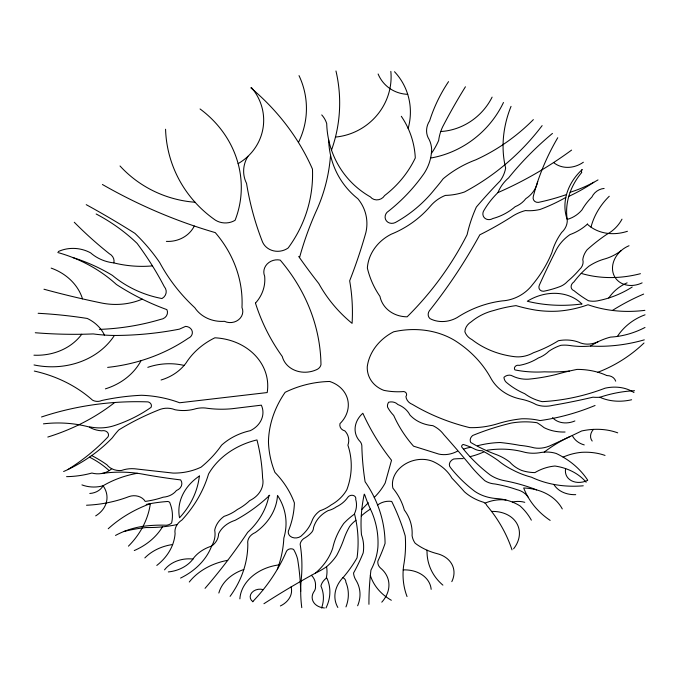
<?xml version="1.0" encoding="UTF-8"?>
<svg xmlns="http://www.w3.org/2000/svg" width="679" height="679" viewBox="0 0 679 679"><rect width="100%" height="100%" fill="white"/><g stroke="black" fill="none" stroke-linecap="round" stroke-linejoin="round"><path stroke-width="1.02" d="M368.332 502.757L361.797 509.496M107.647 367.39A175.844 158.097 12.9 0 0 188.21 338.295A7.138 6.247 -1.4 0 0 192.242 331.394A7.138 6.247 -1.4 0 0 185.554 326.387L179.409 329.145A352.189 330.945 37.8 0 1 120.76 335.392A153.989 140.29 11.7 0 1 93.218 333.924A526.471 476.03 54.4 0 1 35.283 332.744M239.874 598.878A42.726 33.008 -9.2 0 1 278.865 564.911M252.919 601.738A9.15 7.079 -8.2 0 1 251.833 592.631A9.15 7.079 -8.2 0 1 263.248 589.661M374.265 497.418A67.569 55.636 -11.8 0 0 385.188 482.99L391.528 460.269A338.906 276.54 -34.3 0 1 362.841 413.265A25.047 20.854 -15.5 0 0 360.303 441.757A11.339 9.387 -13.4 0 1 361.865 447.079A409.081 313.257 -31.6 0 0 365.098 481.742A169.173 133.61 -6.1 0 1 385.069 543.412A227.075 183.237 -3.3 0 1 377.855 561.168A12.375 9.659 -14.1 0 0 380.495 568.043A34.604 26.736 -12.3 0 1 381.785 602.171M457.408 451.196A23.213 19.046 -19 0 1 438.906 454.115L413.528 446.162A174.452 144.534 -27.1 0 1 393.71 415.463A52.478 44.127 -19.7 0 1 387.616 407.23A7.647 6.417 -16.8 0 1 388.694 402.206A9.328 7.817 -16.4 0 1 397.852 404.523A28.051 23.349 -15.8 0 1 409.946 415.005A38.822 32.49 -19.8 0 0 432.879 425.657A36.887 30.216 -16.8 0 1 443.786 434.577A1903.814 978.846 10 0 1 469.995 465.013L471.404 466.821A224.316 180.385 -30.9 0 0 484.814 480.69A23.179 18.562 -20.8 0 0 495.135 484.008A136.021 103.717 -16.2 0 1 516.711 489.593A23.655 18.554 -20 0 1 527.965 496.926M463.205 458.622A73.858 58.275 -17.5 0 0 453.64 459.004A6.714 5.432 -18.8 0 0 450.78 467.967A199.176 161.144 -28.9 0 0 474.842 491.384A47.53 38.1 -21.2 0 0 496.697 498.564A52.758 40.952 -18.4 0 1 520.122 506.008A83.025 64.361 -17 0 1 531.351 520.165M269.724 495.212A163.749 138.032 -0.5 0 1 235.172 520.301A26.965 21.456 -7.3 0 0 218.579 533.855A20.005 15.948 -5 0 1 211.627 546.086A69.513 55.33 -2.4 0 1 180.572 578.067M268.935 495.628A85.546 69.716 -3.9 0 1 247.665 532.344A1066.361 774.408 30.4 0 1 205.05 588.328M277.312 569.35A159.225 126.107 -1.6 0 0 283.839 538.031A76.659 61.382 -5.5 0 0 277.499 495.407A61.857 50.288 -5.6 0 1 255.355 532.506A13.147 10.457 -8.1 0 0 247.818 543.998A132.719 104.558 -1.3 0 1 230.088 596.357M298.701 256.458A1001.05 739.703 -59.8 0 0 318.782 283.533A171.312 152.614 -30.9 0 0 352.087 323.365A237.098 206.959 4.2 0 0 349.66 280.817A746.408 605.863 34 0 0 365.879 232.549A45.739 41.894 -15.8 0 0 357.841 198.726A89.255 82.515 -34.1 0 1 328.661 139.891M101.417 473.552A100.602 79.095 -1.5 0 1 144.856 474.536A706.55 665.25 85.4 0 0 180.665 479.909A9.15 7.469 -3.2 0 1 176.413 490.527A17.119 13.962 -2.6 0 1 163.181 497.189A80.164 66.61 -0.1 0 1 145.204 501.408A12.417 9.998 -1.5 0 0 128.874 496.629A117.467 98.039 3.6 0 1 86.522 505.227M263.936 603.716A584.093 367.585 -17.1 0 1 315.438 573.101A67.416 53.683 -8.5 0 0 332.727 548.148A85.562 66.831 -15.4 0 1 343.727 523.475A67.917 53.166 -14.5 0 1 354.294 514.224M377.6 505.032A15.388 12.29 -14.5 0 1 391.707 501.441A340.875 259.514 -0.8 0 1 405.236 535.986A187.277 147.75 -6.2 0 1 403.649 565.599A103.437 79.163 -18.8 0 0 407.035 596.552M361.262 515.964A62.145 48.735 -14.9 0 1 370.386 509.089M364.784 494.881A205.117 164.335 -24.2 0 0 371.498 511.423A123.731 97.92 -7.9 0 1 377.906 547.096A84.629 66.983 -9.8 0 1 370.946 570.054A438.676 313.605 -27.6 0 0 368.935 604.302M364.258 494.117A204.574 158.971 -22.3 0 0 361.466 534.78A57.401 45.34 -10.4 0 1 363.189 552.901A243.973 196.698 -1.5 0 1 353.547 573.008A25.327 19.708 -13.5 0 0 355.872 580.027A44.967 34.68 -10.6 0 1 357.646 605.77M342.963 577.702A155.669 125.53 -5.8 0 0 357.044 557.858A183.288 144.746 -4.1 0 0 354.455 513.757A29.316 23.638 -11.6 0 0 355.694 499.337A4.329 3.497 -12.9 0 0 353.139 495.424A4.329 3.497 -12.9 0 0 347.826 497.308A27.763 22.611 -11.6 0 1 336.292 506.882A19.852 16.109 -11.5 0 1 328.076 510.625A29.384 23.392 -12.2 0 0 317.696 519.206A33.695 26.812 -12.4 0 0 313.494 527.727A9.888 7.902 -10.3 0 1 311.585 532.455A28.9 23.205 -9.6 0 1 303.632 538.651A10.592 8.394 -10.6 0 0 300.152 544.244A222.186 172.279 -0.3 0 1 301.052 581.105M552.46 133.415A262.535 210.176 -34 0 0 508.596 177.881A35.35 30.878 -34.3 0 0 497.945 192.581A76.99 66.169 -32.5 0 0 483.363 211.441A7.045 6.213 -31.5 0 0 485.12 218.426A7.045 6.213 -31.5 0 0 492.895 218.511A51.298 45.858 -34.3 0 0 515.174 206.688A21.949 19.377 -34.3 0 0 525.826 198.658A24.894 21.983 -35.2 0 0 537.717 181.48M57.817 252.529A130.92 110.227 8.3 0 1 116.389 284.467A247.249 240.12 -7.1 0 0 166.89 309.632A8.114 7.138 1.2 0 1 160.541 319.41A243.719 225.055 23.5 0 1 99.397 329.391M72.551 257.451A159.718 133.152 7.3 0 1 112.383 275.377A104.439 96.308 3.3 0 0 161.975 298.548A9.234 8.199 2.2 0 0 164.225 286.555A366.151 290.137 14 0 0 137.124 243.413A169.631 143.6 9.7 0 0 96.155 213.987M86.225 204.659A787.801 536.495 8.5 0 1 134.909 233.347A195.934 164.759 10.4 0 1 159.701 262.569A195.959 182.396 -20.1 0 0 194.805 307.706A31.845 28.416 -4 0 0 224.435 321.311A12.341 10.923 -5 0 0 238.558 319.767A12.341 10.923 -5 0 0 241.97 307.485A129.129 113.3 5.2 0 0 215.277 232.617A655.948 570.555 -86.9 0 1 102.41 184.493M152.444 265.888A108.487 100.568 11.7 0 1 113.826 262.892A38.907 35.138 9 0 1 90.638 252.877A32.711 28.739 9.3 0 0 58.267 251.569M113.826 262.892A9.285 8.258 8 0 0 109.327 253.708A434.424 410.795 -68.9 0 1 74.274 222.254M34.298 371.057A116.372 93.71 5.4 0 1 92.531 400.169A8.988 7.579 3 0 0 101.748 400.508A188.864 149.108 -2.9 0 1 141.47 395.271A102.826 83.78 -1.2 0 1 179.638 402.766L267.203 392.555A57.579 49.236 -4.3 0 0 214.878 337.803A71.278 60.898 -7.1 0 0 186.004 363.07A48.693 42.268 1.5 0 1 161.067 380.002M41.529 416.982A237.48 183.296 -2.7 0 1 148.098 401.9A4.77 4.023 -0.3 0 1 151.035 407.375A140.358 121.261 8.2 0 1 114.751 425.478A40.638 34.256 2.9 0 1 89.704 426.845M114.726 402.494A227.626 194.958 16.6 0 1 47.802 437.047M114.395 335.46A75.836 65.634 9.7 0 1 34.035 364.946M67.73 469.63A246.256 205.16 15.6 0 0 107.927 436.928A5.16 4.278 1.6 0 0 107.299 432.183A5.16 4.278 1.6 0 0 101.774 430.826A24.639 20.633 2.2 0 1 88.924 426.921A98.472 78.654 2.1 0 0 43.448 423.849M63.622 471.523A173.255 145 11.2 0 0 112.341 437.777A107.876 88.202 -4.9 0 1 118.732 429.968A222.364 174.121 -7.7 0 1 160.448 409.267A17.934 15.048 -1.9 0 1 175.004 409.734A37.897 32.49 -2.3 0 0 196.223 408.622A24.631 20.659 -4.2 0 1 205.364 408.011A96.724 85.096 -4.6 0 0 232.125 408.716L261.339 405.168A23.807 20.132 -6.5 0 1 250.271 430.681A55.856 45.858 -8.1 0 0 221.575 445.186A124.435 105.152 2 0 1 201.077 467.152A54.099 45.306 -2.5 0 1 173.086 473.085L134.51 468.765A25.887 20.99 -1.1 0 0 121.448 470.479A14.963 12.298 0.1 0 1 106.976 464.835A115.897 90.893 2.7 0 0 91.275 455.354M111.721 468.705A18.588 15.227 1.3 0 1 91.886 473.034A87.37 72.84 4.6 0 1 66.584 476.65M89.441 457.145A84.867 67.272 2.5 0 1 109.192 470.657M137.328 473.28A89.093 70.574 -3 0 0 103.072 485.765A15.965 12.935 1.3 0 1 89.798 493.472M95.68 515.887A29.019 23.298 1.4 0 0 103.072 485.765A28.263 23.086 1.4 0 1 81.947 484.899M156.79 565.437A60.991 48.413 -1 0 0 175.097 533.609A17.994 14.369 -4.7 0 1 181.955 519.995A157.732 129.222 3.8 0 0 208.546 474.001A71.796 58.335 -8.7 0 1 256.959 439.924A277.304 220.395 5.5 0 1 262.595 478.092A25.276 20.684 -6.8 0 1 249.702 500.61A53.293 43.787 -5.1 0 1 237.378 509.488A39.272 32.057 -5.3 0 1 224.062 516.354A27.788 22.195 -7.2 0 0 214.7 530.206A34.154 27.202 -4.2 0 1 211.627 546.086A35.3 27.652 -6.5 0 0 194.135 557.391A32.558 25.768 -3.5 0 1 168.341 571.93M144.839 557.934A43.235 33.712 -4.5 0 1 172.661 544.524M115.515 535.434A70.276 54.66 -3.5 0 1 142.446 526.403A104.498 80.232 -3.9 0 1 166.423 525.24A8.123 6.518 -3.2 0 0 171.609 522.983A50.356 40.29 -1.1 0 0 170.09 503.529A2.674 2.164 -3.1 0 0 166.695 501.56A122.899 94.848 -4.5 0 0 146.231 504.429M177.219 524.528A113.274 94.364 -1.1 0 1 146.274 527.524A121.838 92.862 -4.1 0 0 123.926 531.487M162.468 526.853A66.101 53.072 0.1 0 1 134.264 550.55M128.441 546.154A106.391 85.13 3 0 0 150.365 503.631A118.087 91.673 -5.4 0 0 108.233 528.746M81.743 334.255A56.442 48.582 10.2 0 1 33.95 355.193M104.439 335.07A37.226 31.828 6.3 0 0 87.268 318.459A366.134 277.125 1.3 0 0 38.151 313.291M142.25 299.15A63.86 57.223 8 0 1 102.249 303.148A1694.105 1206.931 84.2 0 1 43.957 289.22M164.53 569.859A27.236 21.227 -4.9 0 1 192.98 559.063M189.288 582.013A56.909 43.863 -7.2 0 1 227.737 560.328M355.932 520.275A31.327 24.767 -13.7 0 0 349.6 526.573A88.015 68.689 -15.9 0 0 344.083 538.489A162.918 131.353 -4.3 0 1 336.674 555.43A58.895 46.927 -9.4 0 1 326.565 566.736A68.35 54.719 -9.3 0 1 315.438 573.101M291.045 586.97A21.304 16.517 -8.6 0 1 280.368 605.957M301.782 607.654A207.163 157.961 -18.7 0 1 301.069 581.139M324.426 607.977A15.176 11.704 -11.1 0 1 313.554 592.249A11.535 8.946 -10.1 0 0 315.48 586.189A21.355 16.585 -9.7 0 0 311.44 575.308M326.862 578.033A55.322 42.802 -8.8 0 1 326.005 607.943M321.574 608.019A47.657 36.768 -8.9 0 0 320.921 586.036A16.551 12.816 -11.6 0 1 326.209 578.228A44.067 34.451 -9.2 0 0 326.565 566.736M337.836 607.467A37.107 28.56 -13 0 1 342.878 577.659A6.943 5.39 -11.7 0 1 345.84 582.09A53.166 41.037 -9.7 0 1 345.967 606.907M391.333 600.27A66.041 51.341 -16.1 0 1 370.344 575.495M300.687 591.502A427.414 316.346 6 0 0 297.614 559.156A57.919 45.391 -7.3 0 0 293.6 549.438A4.609 3.641 -9.6 0 0 286.496 551.212A222.975 178.9 1.3 0 1 252.664 601.687M451.807 581.64A29.205 22.517 -15.4 0 0 436.936 553.606A70.064 55.653 -18.4 0 1 415.183 543.242A27.669 21.762 -16.7 0 1 412.077 535.578A59.76 47.352 -12.6 0 0 404.336 510.048A89.161 71.049 -11 0 0 392.886 488.142A26.888 21.711 -16.6 0 1 403.963 464.835A26.888 21.711 -16.6 0 1 432.896 461.448A53.616 42.998 -15.5 0 1 451.891 478.101A525.826 375.419 -0.9 0 1 464.444 491.8A61.526 49.389 -21.5 0 0 482.107 501.815A8.199 6.467 -18.8 0 1 486.809 505.482A212.502 162.833 -10.3 0 1 512.008 549.854M403.207 569.893A30.996 23.765 -14.2 0 1 431.165 589.338M442.903 585.137A71.091 54.999 -18.9 0 1 427.04 550.194M491.579 511.431A32.159 24.987 -18.6 0 1 513.613 548.785M512.382 502.053A22.093 17.213 -20.1 0 1 524.765 502.333M483.762 451.942A58.182 48.133 -20.5 0 1 469.953 456.653M463.468 449.184A26.065 20.964 -19.4 0 1 471.065 447.308M487.081 450.228A80.215 62.952 -19.2 0 1 523.271 451.891A35.902 28.993 -23.6 0 0 541.35 452.426A31.285 24.673 -22.1 0 1 556.211 453.47A106.009 82.524 -19 0 1 587.717 480.206M477.668 445.713A83.135 65.362 -19.3 0 1 500.16 442.513A212.867 160.668 -15.8 0 1 519.749 445.348A86.123 67.45 -19.5 0 1 534.144 447.851A23.731 19.105 -23.6 0 0 549.209 446.137A2787.932 1793.035 74.6 0 0 581.665 430.97A61.22 47.683 -23.7 0 1 617.72 432.846M536.639 489.899A179.4 134.977 -15.5 0 0 504.556 480.707A44.211 35.554 -22.2 0 1 490.238 475.003A229.095 185.486 -31.6 0 1 462.17 447.554A2.215 1.799 -19.6 0 1 463.205 444.465A67.017 53.582 -17.1 0 1 474.298 448.878A16.169 13.156 -20.8 0 0 482.158 450.72A158.351 123.536 -14 0 1 498.199 460.574A98.345 79.57 -25.8 0 0 513.078 470.123A100.908 81.582 -26 0 0 531.487 477.201A105.211 84.51 -26.6 0 0 583.253 485.799M563.112 457.12A46.792 36.36 -23.2 0 1 581.691 452.324A58.657 45.425 -22.8 0 1 605.031 455.431M633.982 392.564A39.263 31.132 -26.4 0 0 605.082 388.184A189.636 162.4 -33.1 0 1 542.181 401.654A56.433 46.461 -27.2 0 1 524.748 393.71A92.964 77.228 -29.1 0 1 507.12 382.998A10.694 8.852 -24.2 0 1 503.954 377.286A6.68 5.525 -23.7 0 1 512.781 376.124A33.296 27.72 -26 0 0 528.22 379.196A174.69 151.298 -32.7 0 0 556.22 374.469A200.339 152.58 -22.4 0 1 577.074 369.401A74.461 59.48 -24.4 0 1 606.355 375.343M569.358 371.065A189.747 162.68 -35.8 0 1 544.431 371.829A115.362 97.988 -30.8 0 1 514.979 369.919A3.251 2.699 -24.7 0 1 515.251 366.456A3.251 2.699 -24.7 0 1 519.104 365.404A45.001 37.948 -26.3 0 0 538.303 358.003A25.649 21.456 -26.6 0 0 548.878 351.255A38.338 31.268 -26.5 0 1 560.888 345.305A33.899 27.737 -26.2 0 1 569.375 345.441A85.444 71.533 -32.4 0 0 590.586 346.035A157.927 132.991 -37 0 0 644.286 339.856M598.386 341.579A22.034 18.172 -29.6 0 1 578.678 342.191A37.591 30.784 -26.4 0 0 558.444 340.705A110.295 95.357 -29.2 0 1 533.499 352.707A27.525 23.128 -26.3 0 1 514.487 356.67A100.433 85.732 -30.4 0 1 472.007 339.636A18.571 15.821 -24.6 0 1 464.877 331.776A12.604 10.72 -24.1 0 1 471.328 321.736A47.53 39.9 -24.5 0 1 493.828 310.49A114.182 93.473 -23.3 0 1 516.032 305.626A190.672 164.81 -40.6 0 0 535.943 310.159A113.334 97.436 -35.1 0 0 557.705 311.16A104.753 89.959 -34.5 0 0 588.014 304.744A138.762 116.117 -38.7 0 0 644.906 310.345M612.424 310.439A172.373 132.957 -28.7 0 1 643.658 294.075M644.999 327.465A75.208 62.443 -33.2 0 1 610.523 337.107A53.548 42.964 -28.1 0 0 590.586 346.035M617.389 336.436A45.731 36.607 -30.5 0 1 645.05 314.81M562.28 508.927A54.676 42.37 -19.7 0 0 523.679 487.98A109.277 85.325 -26 0 0 550.16 520.394M586.13 482.217A61.755 47.971 -20.9 0 0 554.93 466.023A37.684 29.401 -22.1 0 0 534.899 472.609A44.424 35.656 -23.4 0 1 521.599 470.403A42.59 34.137 -23.4 0 1 509.895 462.195A62.341 49.465 -18.4 0 0 494.932 454.081A189.916 157.868 -30.4 0 1 470.759 442.462A6.807 5.542 -20.4 0 1 472.686 435.494A198.124 149.567 -19.6 0 1 511.194 423.085A70.098 55.585 -21 0 1 537.064 422.745A84.179 67.17 -19.6 0 1 544.015 427.617A46.452 37.625 -26 0 0 565.064 432.022M587.547 480.418A16.899 13.24 -23.9 0 1 571.319 480.656A16.899 13.24 -23.9 0 1 565.632 468.62M575.716 494.66A29.553 23.154 -23.8 0 1 553.818 484.407M485.052 503.147A33.033 25.76 -19.2 0 1 505.991 500.024M544.244 452.121A105.44 80.64 -23.5 0 1 570.47 436.334M584.254 444.915A25.692 20.412 -25.8 0 1 572.287 435.477M592.181 441.044A11.823 9.336 -25.7 0 1 593.421 429.383M595.059 405.482A201.171 172.95 -31.5 0 1 540.051 420.581A66.941 53.225 -21.1 0 0 521.786 418.79A98.302 77.211 -20.7 0 0 497.376 423.832A76.71 64.42 -23.1 0 1 469.749 427.634A246.884 212.349 -34.1 0 1 412.433 404.421A12.833 10.779 -18.5 0 1 405.923 396.57A3.989 3.361 -17.5 0 0 403.835 391.545A65.855 56.883 -19.4 0 1 383.771 390.323A31.421 26.821 -18 0 1 367.246 366.855A47.963 40.782 -19 0 1 393.642 331.802A79.239 66.576 -17.6 0 1 454.718 340.459A134.187 111.415 -14.7 0 1 490.586 377.702A55.797 46.299 -26.3 0 0 521.065 399.142A58.793 47.445 -21.2 0 1 536.189 404.608A27.253 22.297 -25.5 0 0 552.969 405.304A829.203 710.93 -76.1 0 0 592.996 397.173A37.269 30.19 -28.3 0 0 599.837 397.24A51.163 41.224 -29.4 0 0 631.631 399.753M574.892 420.955A20.268 16.347 -25.4 0 1 552.553 417.61M644.006 342.988A116.584 98.243 -31 0 1 597.902 372.253M599.896 397.266A104.354 80.589 -25 0 1 634.542 390.731M606.95 375.563A11.526 9.26 -27.5 0 1 615.692 381.182M587.598 223.968A45.306 39.195 -35.8 0 1 570.004 234.586A37.761 31.786 -32.7 0 0 555.439 251.519A766.99 499.226 -36.7 0 0 539.406 285.027A5.356 4.541 -29.6 0 0 543.658 291.257A96.079 83.602 -34.1 0 0 559.42 286.801A16.967 14.395 -30.8 0 0 567.61 281.31A89.492 78.068 -31.9 0 0 579.442 269.58A10.372 8.768 -32 0 0 582.786 259.641A20.175 16.916 -33.3 0 1 587.055 249.821A139.322 111.628 -31.9 0 1 606.627 234.476A32.668 27.814 -36 0 0 621.989 219.164M604.132 188.448A13.181 11.212 -36.9 0 0 591.901 197.029A54.447 45.603 -35.8 0 0 581.945 209.938A25.598 22.11 -35.9 0 1 567.237 219.402A16.135 13.903 -33.7 0 1 561.652 232.464A61.288 51.264 -33.6 0 0 551.891 252.613A121.566 108.538 -27.7 0 1 532.489 284.679A36.428 31.463 -28.7 0 1 502.29 300.89A89.738 74.469 -23.6 0 0 457.052 317.619A26.871 23.349 -23.6 0 1 429.968 318.604A7.333 6.349 -22.3 0 1 429.391 310.753A682.387 599.769 42.1 0 0 479.815 234.807A359.123 342.505 -74.5 0 0 510.871 217.28A40.528 34.943 -31.3 0 1 525.368 210.575A47.462 41.725 -37.1 0 0 539.932 209.505A162.604 147.173 -45.5 0 0 565.828 197.402M640.441 273.688A117.416 99.423 -39.3 0 1 581.19 273.391M621.107 250.661A42.361 35.885 -35.3 0 1 605.295 258.784A46.427 38.364 -31.6 0 0 588.837 266.244A82.337 67.068 -31.5 0 0 573.874 281.989A5.678 4.77 -31 0 0 571.124 286.725A5.678 4.77 -31 0 0 573.942 290.629A157.952 130.852 -39.9 0 0 588.455 300.746A23.417 19.538 -32 0 0 599.574 300.407A86.853 73.671 -35 0 0 632.225 287.013M642.122 282.871A23.578 19.496 -34 0 1 613.468 274.112A23.578 19.496 -34 0 1 629.026 245.739M627.438 231.284A45.468 38.482 -37.8 0 1 587.343 224.197M591.002 227.142A61.814 51.315 -36.2 0 1 609.258 196.248M608.808 297.971A35.367 28.849 -31.8 0 1 627.116 282.837M566.507 194.55A232.795 209.794 -54.2 0 1 538.371 202.384A5.678 4.948 -34.9 0 1 533.304 196.401A219.75 177.253 -38.9 0 1 557.756 137.718M571.582 150.101A410.456 378.296 -80.4 0 1 497.945 192.581M511.041 106.365A109.692 94.364 -41.6 0 0 505.643 168.086A31.319 28.128 -34.5 0 1 500.168 180.903A438.668 329.519 -31.7 0 0 476.369 207.019A146.647 123.315 -34.2 0 0 467.11 234.671A347.215 330.121 17.1 0 1 407.128 316.821A31.2 27.423 -21.6 0 1 379.951 296.358A106.985 94.262 -28.5 0 1 367.356 268.027A41.928 37.167 -22.5 0 1 391.435 234.119A96.316 90.103 -25.8 0 0 430.528 205.992A33.823 30.08 -28.6 0 1 445.356 195.408A62.018 56.612 -35.8 0 0 464.402 192.021A229.748 219.606 -57 0 0 542.122 125.632M593.786 182.295A169.207 152.368 -47.2 0 1 568.773 196.375M598.004 179.918A126.353 112.06 -45 0 1 570.114 192.276M533.363 119.623A188.983 177.686 -56.1 0 1 475.801 159.828A97.453 84.926 -30.1 0 0 443.183 178.747A206.144 202.113 -20.9 0 1 434.976 188.898A126.939 120.667 -26.4 0 1 395.263 222.576A7.367 6.68 -24.1 0 1 386.453 220.921A7.367 6.68 -24.1 0 1 386.979 212.366A177.032 172.542 -17.2 0 0 424.086 173.451A47.182 43.812 -29 0 0 431.64 149.125A28.611 26.413 -30.7 0 0 428.025 137.481A18.248 16.72 -36.4 0 1 429.637 120.837A144.805 126.498 -39.5 0 1 448.539 81.641M503.479 102.478A94.704 88.44 -43.4 0 1 430.605 158.054M431.377 153.437A72.594 68.341 -32.1 0 0 438.659 140.485A45.476 40.986 -37.2 0 1 442.606 126.914A518.764 392.309 -38 0 1 465.429 86.776M492.105 97.131A58.521 54.176 -43.2 0 1 440.73 131.522M218.842 593.039A38.983 30.139 -8.1 0 1 243.812 569.511M583.363 162.23A25.912 22.568 -40.1 0 1 553.606 162.544M401.306 116.287A91.495 85.758 -19.5 0 1 415.293 157.952A101.774 97.004 -23.9 0 1 384.645 195.527A8.615 7.91 -24.4 0 1 370.403 196.91A99.652 92.242 -36.8 0 1 326.709 123.578A24.919 23.765 -18.3 0 0 321.736 114.912M394.516 71.719A64.726 61.458 -28.7 0 1 408.155 128.433M407.714 94.33A36.853 34.595 -44.8 0 1 378.11 73.986M147.81 367.347A55.865 47.131 -1.8 0 1 184.119 365.429M141.062 360.642A65.303 56.187 6 0 1 105.389 388.863M51.163 268.112A49.957 42.981 10.1 0 1 82.507 298.87M200.059 108.963A105.78 97.36 10.2 0 1 235.07 220.319A17.943 16.627 -2.6 0 1 215.523 220.225A124.019 118.74 -15.7 0 1 165.566 129.239M195.051 202.249A110.388 106.331 10.6 0 1 120.022 165.982M194.304 226.014A29.273 26.837 4.7 0 1 166.389 241.384M251.459 87.591A53.327 51.052 5.5 0 1 238.117 163.631M330.461 156.094A186.521 174.545 13.3 0 1 315.659 212.357A342.182 281.793 -31.7 0 0 299.532 257.638M335.969 70.981A151.986 145.612 12.4 0 1 331.505 150.101M250.78 87.803A236.835 211.228 9.3 0 1 312.459 169.088A141.368 131.658 6.8 0 1 288.168 247.979A16.856 15.43 -10.1 0 1 262.586 242.123A342.539 299.965 -42.5 0 1 246.545 183.364A30.419 28.637 -10.4 0 1 247.954 156.323M299.015 75.624A81.93 78.934 3.1 0 1 298.446 142.463M390.832 71.38A59.913 57.715 -33.1 0 1 335.46 137.073M329.646 381.471A88.754 73.315 -11.9 0 0 285.146 392.309A112.171 93.023 -15.3 0 0 268.46 441.953A128.323 106.459 -16.3 0 0 274.953 472.414A119.843 95.484 -4.1 0 1 294.406 502.944A120.404 97.267 -3.5 0 1 289.084 529.247A7.834 6.255 -9.9 0 0 292.08 537.335A7.834 6.255 -9.9 0 0 302.503 534.763A42.556 34.306 -8.7 0 0 311.984 520.937A23.57 18.834 -11.8 0 1 320.072 510.718A32.728 26.693 -10.8 0 0 331.08 504.964A40.918 33.509 -10.9 0 0 346.884 489.593A95.569 78.637 -7.8 0 0 347.903 445.186A19.25 16.007 -12.3 0 0 344.847 430.885A7.876 6.595 -13.6 0 1 339.975 423.637A31.506 26.659 -11.8 0 0 329.646 381.471M255.465 303.106A242.675 213.571 -30 0 0 282.277 356.5A24.631 21.397 -11.6 0 0 316.27 369.809A7.477 6.459 -12 0 0 320.972 364.708A209.904 179.052 2.7 0 0 280.215 260.108A13.079 11.789 -9.6 0 0 267.178 263.995A13.079 11.789 -9.6 0 0 264.64 276.166A40.715 36.547 -4 0 1 255.465 303.106M199.363 476.03A53.454 43.193 -6.6 0 0 179.536 517.771A100.602 82.04 0.9 0 0 199.363 476.03M581.869 303.971A44.466 37.073 -27.5 0 0 527.294 301.247A157.511 135.978 -38.8 0 0 581.869 303.971M582.098 169.674A48.549 41.173 -37.1 0 0 567.237 219.402A60.787 51.248 -37.3 0 1 581.776 172.424A2.504 2.156 -38.3 0 1 582.098 169.674"/></g></svg>
